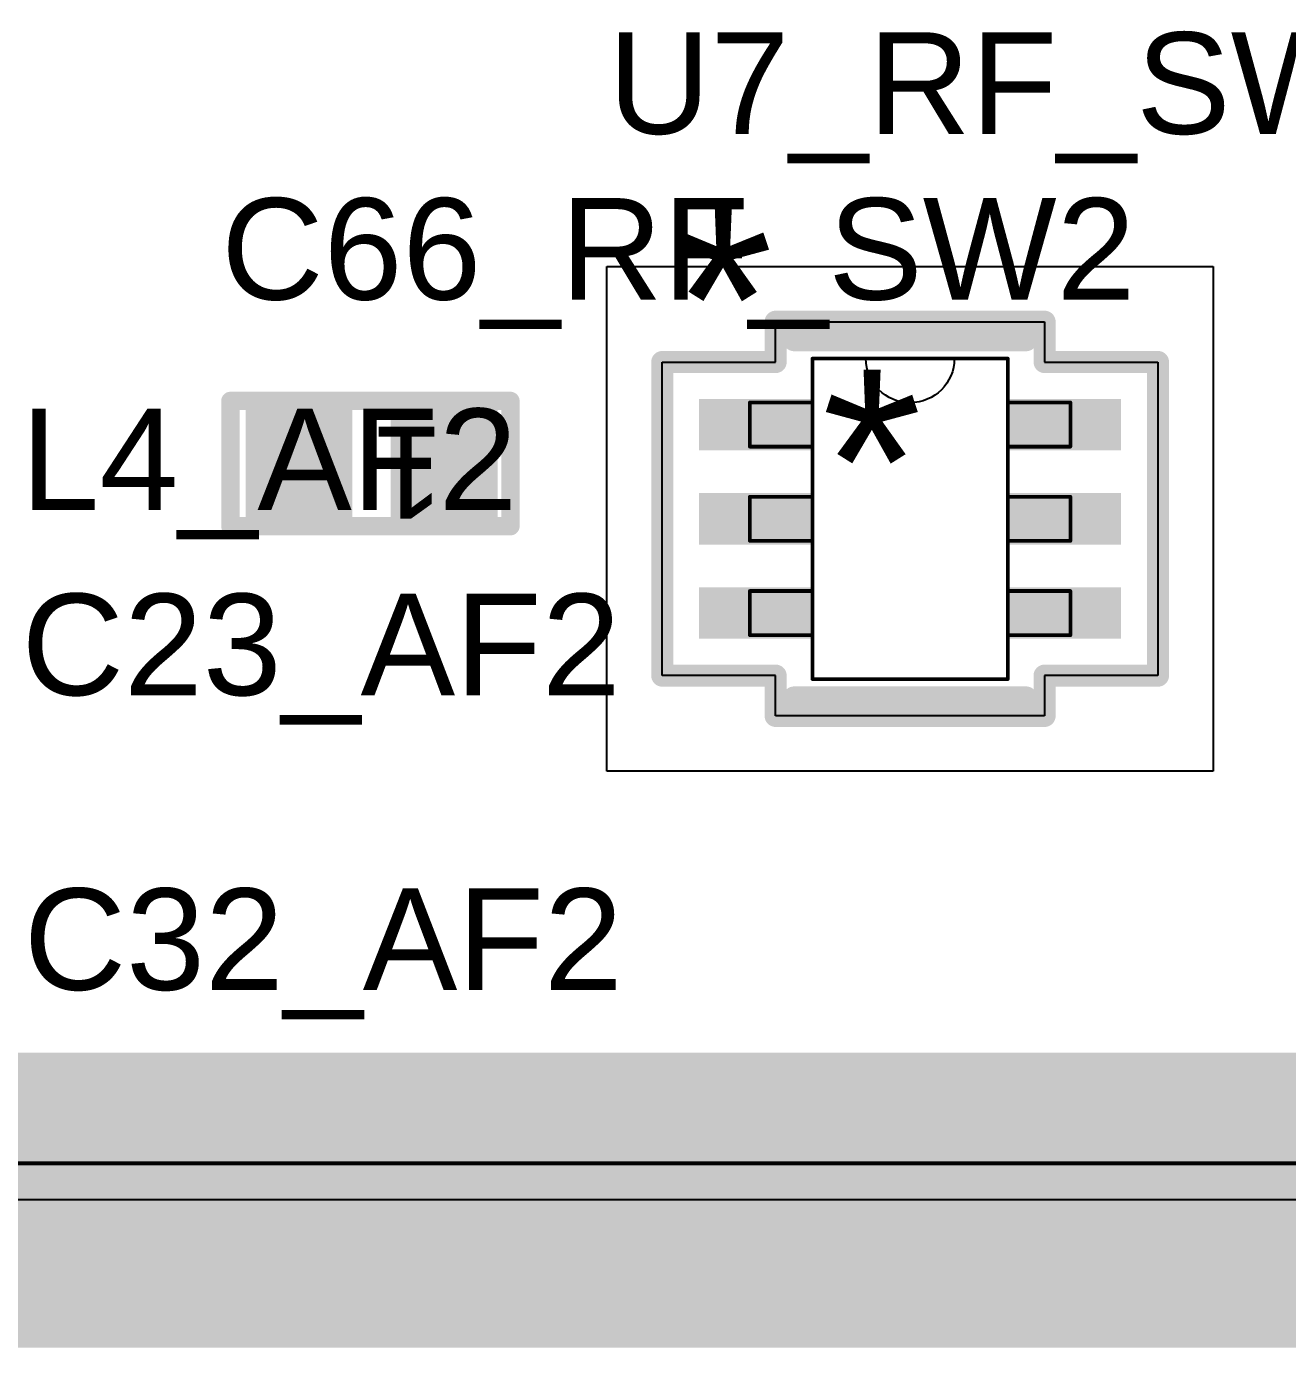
# Model space of a CAD drawing. Header units: inches. Extents: x -1.3 to 11.9, y -6.8 to 4.2.
# Drawn here: x 0.6601 to 1.0025, y 0.235 to 0.5937 of the extents above; entities that cross this region are included whole.
import ezdxf

# ---------------------------------------------------------------- set-up
doc = ezdxf.new("R2010")
doc.units = ezdxf.units.IN
doc.header["$MEASUREMENT"] = 0
for name, color, linetype in [('02_GND1', 76, 'Continuous'), ('04_GND2', 16, 'Continuous'), ('06_GND3', 216, 'Continuous'), ('08_GND4', 136, 'Continuous'), ('09_PWR1', 136, 'Continuous'), ('10_PWR2', 136, 'Continuous'), ('11_GND5', 136, 'Continuous'), ('13_GND6', 136, 'Continuous'), ('15_GND7', 136, 'Continuous'), ('AB', 56, 'Continuous'), ('ASSY_DWG_INFO', 56, 'Continuous'), ('Board', 76, 'Continuous'), ('FAB', 56, 'Continuous'), ('Keep-Out Layer', 6, 'Continuous'), ('Mechanical 13', 56, 'Continuous'), ('POT_INFO', 56, 'Continuous'), ('TOP', 1, 'Continuous'), ('Top Overlay', 2, 'Continuous'), ('Top Paste', 8, 'Continuous'), ('Top Solder', 216, 'Continuous')]:
    doc.layers.add(name, color=color, linetype=linetype)
doc.styles.add('Arial', font='', dxfattribs={"height": 0.2})
doc.styles.get('Arial').set_extended_font_data('Arial')

# ---------------------------------------------------------------- blocks, each defined once
blk = doc.blocks.new('C0402_177')
at = {"layer": 'TOP'}
for points in [[(-0.031, -0.0125), (-0.031, 0.0125), (-0.006, 0.0125), (-0.006, -0.0125)], [(0.0084, -0.0125), (0.0084, 0.0125), (0.0334, 0.0125), (0.0334, -0.0125)]]:
    blk.add_hatch(color=1, dxfattribs=at).paths.add_polyline_path(points)
at = {"layer": 'Top Paste'}
for points in [[(-0.031, -0.0125), (-0.031, 0.0125), (-0.006, 0.0125), (-0.006, -0.0125)], [(0.0084, -0.0125), (0.0084, 0.0125), (0.0334, 0.0125), (0.0334, -0.0125)]]:
    blk.add_hatch(color=8, dxfattribs=at).paths.add_polyline_path(points)
at = {"layer": 'Top Solder'}
for points in [[(-0.033, -0.0145), (-0.033, 0.0145), (-0.004, 0.0145), (-0.004, -0.0145)], [(0.0064, -0.0145), (0.0064, 0.0145), (0.0354, 0.0145), (0.0354, -0.0145)]]:
    blk.add_hatch(color=216, dxfattribs=at).paths.add_polyline_path(points)
at = {"layer": 'ASSY_DWG_INFO'}
for points in [[(-0.0365, 0.017, 0.005, 0.005, 0), (-0.0365, -0.017, 0.005, 0.005, 0)], [(0.0395, 0.017, 0.005, 0.005, 0), (-0.0365, 0.017, 0.005, 0.005, 0)], [(0.0395, 0.017, 0.005, 0.005, 0), (0.0395, -0.017, 0.005, 0.005, 0)], [(0.0395, -0.017, 0.005, 0.005, 0), (-0.0365, -0.017, 0.005, 0.005, 0)]]:
    blk.add_lwpolyline(points, format="xyseb", dxfattribs=at)
for points in [[(-0.03775, 0.017, 0.0025, 0.0025, 1), (-0.03525, 0.017, 0.0025, 0.0025, 1)], [(-0.03775, 0.017, 0.0025, 0.0025, 1), (-0.03525, 0.017, 0.0025, 0.0025, 1)], [(0.03825, 0.017, 0.0025, 0.0025, 1), (0.04075, 0.017, 0.0025, 0.0025, 1)], [(0.03825, 0.017, 0.0025, 0.0025, 1), (0.04075, 0.017, 0.0025, 0.0025, 1)], [(-0.03775, -0.017, 0.0025, 0.0025, 1), (-0.03525, -0.017, 0.0025, 0.0025, 1)], [(-0.03775, -0.017, 0.0025, 0.0025, 1), (-0.03525, -0.017, 0.0025, 0.0025, 1)], [(0.03825, -0.017, 0.0025, 0.0025, 1), (0.04075, -0.017, 0.0025, 0.0025, 1)], [(0.03825, -0.017, 0.0025, 0.0025, 1), (0.04075, -0.017, 0.0025, 0.0025, 1)]]:
    blk.add_lwpolyline(points, format="xyseb", close=True, dxfattribs=at)
at = {"layer": 'Top Overlay'}
for points in [[(0.0365, 0.017, 0.005, 0.005, 0), (-0.0365, 0.017, 0.005, 0.005, 0)], [(-0.0365, 0.017, 0.005, 0.005, 0), (-0.0365, -0.017, 0.005, 0.005, 0)], [(0.0395, 0.017, 0.005, 0.005, 0), (0.0365, 0.017, 0.005, 0.005, 0)], [(0.0395, 0.017, 0.005, 0.005, 0), (0.0395, -0.017, 0.005, 0.005, 0)], [(0.0395, -0.017, 0.005, 0.005, 0), (-0.0365, -0.017, 0.005, 0.005, 0)]]:
    blk.add_lwpolyline(points, format="xyseb", dxfattribs=at)
for points in [[(-0.03775, 0.017, 0.0025, 0.0025, 1), (-0.03525, 0.017, 0.0025, 0.0025, 1)], [(-0.03775, 0.017, 0.0025, 0.0025, 1), (-0.03525, 0.017, 0.0025, 0.0025, 1)], [(0.03525, 0.017, 0.0025, 0.0025, 1), (0.03775, 0.017, 0.0025, 0.0025, 1)], [(0.03525, 0.017, 0.0025, 0.0025, 1), (0.03775, 0.017, 0.0025, 0.0025, 1)], [(0.03825, 0.017, 0.0025, 0.0025, 1), (0.04075, 0.017, 0.0025, 0.0025, 1)], [(0.03825, 0.017, 0.0025, 0.0025, 1), (0.04075, 0.017, 0.0025, 0.0025, 1)], [(-0.03775, -0.017, 0.0025, 0.0025, 1), (-0.03525, -0.017, 0.0025, 0.0025, 1)], [(-0.03775, -0.017, 0.0025, 0.0025, 1), (-0.03525, -0.017, 0.0025, 0.0025, 1)], [(0.03825, -0.017, 0.0025, 0.0025, 1), (0.04075, -0.017, 0.0025, 0.0025, 1)], [(0.03825, -0.017, 0.0025, 0.0025, 1), (0.04075, -0.017, 0.0025, 0.0025, 1)]]:
    blk.add_lwpolyline(points, format="xyseb", close=True, dxfattribs=at)
at = {"layer": 'FAB', "style": 'Arial'}
blk.add_text('1', height=0.025, dxfattribs=at).set_placement((-0.0185, -0.01))
blk = doc.blocks.new('SOT_2815_115_NXP_304')
at = {"layer": 'TOP'}
for points in [[(-0.05728, 0.03257), (-0.0265, 0.03257), (-0.0265, 0.01861), (-0.05728, 0.01861)], [(0.0265, 0.03257), (0.05728, 0.03257), (0.05728, 0.01861), (0.0265, 0.01861)], [(-0.05728, 0.00698), (-0.0265, 0.00698), (-0.0265, -0.00698), (-0.05728, -0.00698)], [(0.0265, 0.00698), (0.05728, 0.00698), (0.05728, -0.00698), (0.0265, -0.00698)], [(-0.05728, -0.01861), (-0.0265, -0.01861), (-0.0265, -0.03257), (-0.05728, -0.03257)], [(0.0265, -0.01861), (0.05728, -0.01861), (0.05728, -0.03257), (0.0265, -0.03257)]]:
    blk.add_hatch(color=1, dxfattribs=at).paths.add_polyline_path(points)
at = {"layer": 'Top Paste'}
for points in [[(-0.05728, 0.03257), (-0.0265, 0.03257), (-0.0265, 0.01861), (-0.05728, 0.01861)], [(0.0265, 0.03257), (0.05728, 0.03257), (0.05728, 0.01861), (0.0265, 0.01861)], [(-0.05728, 0.00698), (-0.0265, 0.00698), (-0.0265, -0.00698), (-0.05728, -0.00698)], [(0.0265, 0.00698), (0.05728, 0.00698), (0.05728, -0.00698), (0.0265, -0.00698)], [(-0.05728, -0.01861), (-0.0265, -0.01861), (-0.0265, -0.03257), (-0.05728, -0.03257)], [(0.0265, -0.01861), (0.05728, -0.01861), (0.05728, -0.03257), (0.0265, -0.03257)]]:
    blk.add_hatch(color=8, dxfattribs=at).paths.add_polyline_path(points)
at = {"layer": 'Top Solder'}
for points in [[(-0.05728, 0.03257), (-0.0265, 0.03257), (-0.0265, 0.01861), (-0.05728, 0.01861)], [(0.0265, 0.03257), (0.05728, 0.03257), (0.05728, 0.01861), (0.0265, 0.01861)], [(-0.05728, 0.00698), (-0.0265, 0.00698), (-0.0265, -0.00698), (-0.05728, -0.00698)], [(0.0265, 0.00698), (0.05728, 0.00698), (0.05728, -0.00698), (0.0265, -0.00698)], [(-0.05728, -0.01861), (-0.0265, -0.01861), (-0.0265, -0.03257), (-0.05728, -0.03257)], [(0.0265, -0.01861), (0.05728, -0.01861), (0.05728, -0.03257), (0.0265, -0.03257)]]:
    blk.add_hatch(color=216, dxfattribs=at).paths.add_polyline_path(points)
at = {"layer": 'AB'}
for p, q in [((-0.08228, -0.0685), (-0.08228, 0.0685)), ((-0.08228, 0.0685), (0.08228, 0.0685)), ((0.08228, 0.0685), (0.08228, -0.0685)), ((0.08228, -0.0685), (-0.08228, -0.0685))]:
    blk.add_line(p, q, dxfattribs=at)
at = {"layer": 'Mechanical 13'}
for points, format in [([(-0.0265, 0.0435, 0.001, 0.001, 0), (0.0265, 0.0435, 0.001, 0.001, 0)], "xyseb"), ([(-0.0265, -0.0435, 0.001, 0.001, 0), (-0.0265, 0.0435, 0.001, 0.001, 0)], "xyseb"), ([(0.012, 0.0435, -1), (-0.012, 0.0435)], "xyb"), ([(0.0265, -0.0435, 0.001, 0.001, 0), (0.0265, 0.0435, 0.001, 0.001, 0)], "xyseb"), ([(-0.0435, 0.03159, 0.001, 0.001, 0), (-0.0265, 0.03159, 0.001, 0.001, 0)], "xyseb"), ([(-0.0435, 0.01959, 0.001, 0.001, 0), (-0.0435, 0.03159, 0.001, 0.001, 0)], "xyseb"), ([(-0.0265, 0.01959, 0.001, 0.001, 0), (-0.0265, 0.03159, 0.001, 0.001, 0)], "xyseb"), ([(0.0265, 0.01959, 0.001, 0.001, 0), (0.0265, 0.03159, 0.001, 0.001, 0)], "xyseb"), ([(0.0265, 0.03159, 0.001, 0.001, 0), (0.0435, 0.03159, 0.001, 0.001, 0)], "xyseb"), ([(0.0435, 0.01959, 0.001, 0.001, 0), (0.0435, 0.03159, 0.001, 0.001, 0)], "xyseb"), ([(-0.0435, 0.01959, 0.001, 0.001, 0), (-0.0265, 0.01959, 0.001, 0.001, 0)], "xyseb"), ([(0.0265, 0.01959, 0.001, 0.001, 0), (0.0435, 0.01959, 0.001, 0.001, 0)], "xyseb"), ([(-0.0435, 0.006, 0.001, 0.001, 0), (-0.0265, 0.006, 0.001, 0.001, 0)], "xyseb"), ([(-0.0435, -0.006, 0.001, 0.001, 0), (-0.0435, 0.006, 0.001, 0.001, 0)], "xyseb"), ([(-0.0265, -0.006, 0.001, 0.001, 0), (-0.0265, 0.006, 0.001, 0.001, 0)], "xyseb"), ([(0.0265, -0.006, 0.001, 0.001, 0), (0.0265, 0.006, 0.001, 0.001, 0)], "xyseb"), ([(0.0265, 0.006, 0.001, 0.001, 0), (0.0435, 0.006, 0.001, 0.001, 0)], "xyseb"), ([(0.0435, -0.006, 0.001, 0.001, 0), (0.0435, 0.006, 0.001, 0.001, 0)], "xyseb"), ([(-0.0435, -0.006, 0.001, 0.001, 0), (-0.0265, -0.006, 0.001, 0.001, 0)], "xyseb"), ([(0.0265, -0.006, 0.001, 0.001, 0), (0.0435, -0.006, 0.001, 0.001, 0)], "xyseb"), ([(-0.0435, -0.01959, 0.001, 0.001, 0), (-0.0265, -0.01959, 0.001, 0.001, 0)], "xyseb"), ([(-0.0435, -0.03159, 0.001, 0.001, 0), (-0.0435, -0.01959, 0.001, 0.001, 0)], "xyseb"), ([(-0.0265, -0.03159, 0.001, 0.001, 0), (-0.0265, -0.01959, 0.001, 0.001, 0)], "xyseb"), ([(0.0265, -0.03159, 0.001, 0.001, 0), (0.0265, -0.01959, 0.001, 0.001, 0)], "xyseb"), ([(0.0265, -0.01959, 0.001, 0.001, 0), (0.0435, -0.01959, 0.001, 0.001, 0)], "xyseb"), ([(0.0435, -0.03159, 0.001, 0.001, 0), (0.0435, -0.01959, 0.001, 0.001, 0)], "xyseb"), ([(-0.0435, -0.03159, 0.001, 0.001, 0), (-0.0265, -0.03159, 0.001, 0.001, 0)], "xyseb"), ([(0.0265, -0.03159, 0.001, 0.001, 0), (0.0435, -0.03159, 0.001, 0.001, 0)], "xyseb"), ([(-0.0265, -0.0435, 0.001, 0.001, 0), (0.0265, -0.0435, 0.001, 0.001, 0)], "xyseb")]:
    blk.add_lwpolyline(points, format=format, dxfattribs=at)
for points, format in [([(-0.02675, 0.0435, 0.0005, 0.0005, 1), (-0.02625, 0.0435, 0.0005, 0.0005, 1)], "xyseb"), ([(-0.02675, 0.0435, 0.0005, 0.0005, 1), (-0.02625, 0.0435, 0.0005, 0.0005, 1)], "xyseb"), ([(-0.012, 0.0435, 1), (-0.012, 0.0435, 1)], "xyb"), ([(0.012, 0.0435, 1), (0.012, 0.0435, 1)], "xyb"), ([(0.02625, 0.0435, 0.0005, 0.0005, 1), (0.02675, 0.0435, 0.0005, 0.0005, 1)], "xyseb"), ([(0.02625, 0.0435, 0.0005, 0.0005, 1), (0.02675, 0.0435, 0.0005, 0.0005, 1)], "xyseb"), ([(-0.04375, 0.03159, 0.0005, 0.0005, 1), (-0.04325, 0.03159, 0.0005, 0.0005, 1)], "xyseb"), ([(-0.04375, 0.03159, 0.0005, 0.0005, 1), (-0.04325, 0.03159, 0.0005, 0.0005, 1)], "xyseb"), ([(-0.02675, 0.03159, 0.0005, 0.0005, 1), (-0.02625, 0.03159, 0.0005, 0.0005, 1)], "xyseb"), ([(-0.02675, 0.03159, 0.0005, 0.0005, 1), (-0.02625, 0.03159, 0.0005, 0.0005, 1)], "xyseb"), ([(0.02625, 0.03159, 0.0005, 0.0005, 1), (0.02675, 0.03159, 0.0005, 0.0005, 1)], "xyseb"), ([(0.02625, 0.03159, 0.0005, 0.0005, 1), (0.02675, 0.03159, 0.0005, 0.0005, 1)], "xyseb"), ([(0.04325, 0.03159, 0.0005, 0.0005, 1), (0.04375, 0.03159, 0.0005, 0.0005, 1)], "xyseb"), ([(0.04325, 0.03159, 0.0005, 0.0005, 1), (0.04375, 0.03159, 0.0005, 0.0005, 1)], "xyseb"), ([(-0.04375, 0.01959, 0.0005, 0.0005, 1), (-0.04325, 0.01959, 0.0005, 0.0005, 1)], "xyseb"), ([(-0.04375, 0.01959, 0.0005, 0.0005, 1), (-0.04325, 0.01959, 0.0005, 0.0005, 1)], "xyseb"), ([(-0.02675, 0.01959, 0.0005, 0.0005, 1), (-0.02625, 0.01959, 0.0005, 0.0005, 1)], "xyseb"), ([(-0.02675, 0.01959, 0.0005, 0.0005, 1), (-0.02625, 0.01959, 0.0005, 0.0005, 1)], "xyseb"), ([(0.02625, 0.01959, 0.0005, 0.0005, 1), (0.02675, 0.01959, 0.0005, 0.0005, 1)], "xyseb"), ([(0.02625, 0.01959, 0.0005, 0.0005, 1), (0.02675, 0.01959, 0.0005, 0.0005, 1)], "xyseb"), ([(0.04325, 0.01959, 0.0005, 0.0005, 1), (0.04375, 0.01959, 0.0005, 0.0005, 1)], "xyseb"), ([(0.04325, 0.01959, 0.0005, 0.0005, 1), (0.04375, 0.01959, 0.0005, 0.0005, 1)], "xyseb"), ([(-0.04375, 0.006, 0.0005, 0.0005, 1), (-0.04325, 0.006, 0.0005, 0.0005, 1)], "xyseb"), ([(-0.04375, 0.006, 0.0005, 0.0005, 1), (-0.04325, 0.006, 0.0005, 0.0005, 1)], "xyseb"), ([(-0.02675, 0.006, 0.0005, 0.0005, 1), (-0.02625, 0.006, 0.0005, 0.0005, 1)], "xyseb"), ([(-0.02675, 0.006, 0.0005, 0.0005, 1), (-0.02625, 0.006, 0.0005, 0.0005, 1)], "xyseb"), ([(0.02625, 0.006, 0.0005, 0.0005, 1), (0.02675, 0.006, 0.0005, 0.0005, 1)], "xyseb"), ([(0.02625, 0.006, 0.0005, 0.0005, 1), (0.02675, 0.006, 0.0005, 0.0005, 1)], "xyseb"), ([(0.04325, 0.006, 0.0005, 0.0005, 1), (0.04375, 0.006, 0.0005, 0.0005, 1)], "xyseb"), ([(0.04325, 0.006, 0.0005, 0.0005, 1), (0.04375, 0.006, 0.0005, 0.0005, 1)], "xyseb"), ([(-0.04375, -0.006, 0.0005, 0.0005, 1), (-0.04325, -0.006, 0.0005, 0.0005, 1)], "xyseb"), ([(-0.04375, -0.006, 0.0005, 0.0005, 1), (-0.04325, -0.006, 0.0005, 0.0005, 1)], "xyseb"), ([(-0.02675, -0.006, 0.0005, 0.0005, 1), (-0.02625, -0.006, 0.0005, 0.0005, 1)], "xyseb"), ([(-0.02675, -0.006, 0.0005, 0.0005, 1), (-0.02625, -0.006, 0.0005, 0.0005, 1)], "xyseb"), ([(0.02625, -0.006, 0.0005, 0.0005, 1), (0.02675, -0.006, 0.0005, 0.0005, 1)], "xyseb"), ([(0.02625, -0.006, 0.0005, 0.0005, 1), (0.02675, -0.006, 0.0005, 0.0005, 1)], "xyseb"), ([(0.04325, -0.006, 0.0005, 0.0005, 1), (0.04375, -0.006, 0.0005, 0.0005, 1)], "xyseb"), ([(0.04325, -0.006, 0.0005, 0.0005, 1), (0.04375, -0.006, 0.0005, 0.0005, 1)], "xyseb"), ([(-0.04375, -0.01959, 0.0005, 0.0005, 1), (-0.04325, -0.01959, 0.0005, 0.0005, 1)], "xyseb"), ([(-0.04375, -0.01959, 0.0005, 0.0005, 1), (-0.04325, -0.01959, 0.0005, 0.0005, 1)], "xyseb"), ([(-0.02675, -0.01959, 0.0005, 0.0005, 1), (-0.02625, -0.01959, 0.0005, 0.0005, 1)], "xyseb"), ([(-0.02675, -0.01959, 0.0005, 0.0005, 1), (-0.02625, -0.01959, 0.0005, 0.0005, 1)], "xyseb"), ([(0.02625, -0.01959, 0.0005, 0.0005, 1), (0.02675, -0.01959, 0.0005, 0.0005, 1)], "xyseb"), ([(0.02625, -0.01959, 0.0005, 0.0005, 1), (0.02675, -0.01959, 0.0005, 0.0005, 1)], "xyseb"), ([(0.04325, -0.01959, 0.0005, 0.0005, 1), (0.04375, -0.01959, 0.0005, 0.0005, 1)], "xyseb"), ([(0.04325, -0.01959, 0.0005, 0.0005, 1), (0.04375, -0.01959, 0.0005, 0.0005, 1)], "xyseb"), ([(-0.04375, -0.03159, 0.0005, 0.0005, 1), (-0.04325, -0.03159, 0.0005, 0.0005, 1)], "xyseb"), ([(-0.04375, -0.03159, 0.0005, 0.0005, 1), (-0.04325, -0.03159, 0.0005, 0.0005, 1)], "xyseb"), ([(-0.02675, -0.03159, 0.0005, 0.0005, 1), (-0.02625, -0.03159, 0.0005, 0.0005, 1)], "xyseb"), ([(-0.02675, -0.03159, 0.0005, 0.0005, 1), (-0.02625, -0.03159, 0.0005, 0.0005, 1)], "xyseb"), ([(0.02625, -0.03159, 0.0005, 0.0005, 1), (0.02675, -0.03159, 0.0005, 0.0005, 1)], "xyseb"), ([(0.02625, -0.03159, 0.0005, 0.0005, 1), (0.02675, -0.03159, 0.0005, 0.0005, 1)], "xyseb"), ([(0.04325, -0.03159, 0.0005, 0.0005, 1), (0.04375, -0.03159, 0.0005, 0.0005, 1)], "xyseb"), ([(0.04325, -0.03159, 0.0005, 0.0005, 1), (0.04375, -0.03159, 0.0005, 0.0005, 1)], "xyseb"), ([(-0.02675, -0.0435, 0.0005, 0.0005, 1), (-0.02625, -0.0435, 0.0005, 0.0005, 1)], "xyseb"), ([(-0.02675, -0.0435, 0.0005, 0.0005, 1), (-0.02625, -0.0435, 0.0005, 0.0005, 1)], "xyseb"), ([(0.02625, -0.0435, 0.0005, 0.0005, 1), (0.02675, -0.0435, 0.0005, 0.0005, 1)], "xyseb"), ([(0.02625, -0.0435, 0.0005, 0.0005, 1), (0.02675, -0.0435, 0.0005, 0.0005, 1)], "xyseb")]:
    blk.add_lwpolyline(points, format=format, close=True, dxfattribs=at)
at = {"layer": 'POT_INFO'}
for p, q in [((-0.0365, 0.04257), (-0.0365, 0.0535)), ((-0.0365, 0.0535), (0.0365, 0.0535)), ((0.0365, 0.0535), (0.0365, 0.04257)), ((-0.06728, -0.04257), (-0.06728, 0.04257)), ((-0.06728, 0.04257), (-0.0365, 0.04257)), ((0.0365, 0.04257), (0.06728, 0.04257)), ((0.06728, 0.04257), (0.06728, -0.04257)), ((-0.0365, -0.04257), (-0.06728, -0.04257)), ((-0.0365, -0.0535), (-0.0365, -0.04257)), ((0.06728, -0.04257), (0.0365, -0.04257)), ((0.0365, -0.04257), (0.0365, -0.0535)), ((0.0365, -0.0535), (-0.0365, -0.0535))]:
    blk.add_line(p, q, dxfattribs=at)
for points in [[(-0.0365, 0.04257, 0.006, 0.006, 0), (-0.0365, 0.0535, 0.006, 0.006, 0)], [(-0.0365, 0.0535, 0.006, 0.006, 0), (0.0365, 0.0535, 0.006, 0.006, 0)], [(0.0365, 0.04257, 0.006, 0.006, 0), (0.0365, 0.0535, 0.006, 0.006, 0)], [(-0.06728, -0.04257, 0.006, 0.006, 0), (-0.06728, 0.04257, 0.006, 0.006, 0)], [(-0.06728, 0.04257, 0.006, 0.006, 0), (-0.0365, 0.04257, 0.006, 0.006, 0)], [(0.0365, 0.04257, 0.006, 0.006, 0), (0.06728, 0.04257, 0.006, 0.006, 0)], [(0.06728, -0.04257, 0.006, 0.006, 0), (0.06728, 0.04257, 0.006, 0.006, 0)], [(-0.06728, -0.04257, 0.006, 0.006, 0), (-0.0365, -0.04257, 0.006, 0.006, 0)], [(-0.0365, -0.0535, 0.006, 0.006, 0), (-0.0365, -0.04257, 0.006, 0.006, 0)], [(0.0365, -0.04257, 0.006, 0.006, 0), (0.06728, -0.04257, 0.006, 0.006, 0)], [(0.0365, -0.0535, 0.006, 0.006, 0), (0.0365, -0.04257, 0.006, 0.006, 0)], [(-0.0365, -0.0535, 0.006, 0.006, 0), (0.0365, -0.0535, 0.006, 0.006, 0)]]:
    blk.add_lwpolyline(points, format="xyseb", dxfattribs=at)
for points in [[(-0.038, 0.0535, 0.003, 0.003, 1), (-0.035, 0.0535, 0.003, 0.003, 1)], [(-0.038, 0.0535, 0.003, 0.003, 1), (-0.035, 0.0535, 0.003, 0.003, 1)], [(0.035, 0.0535, 0.003, 0.003, 1), (0.038, 0.0535, 0.003, 0.003, 1)], [(0.035, 0.0535, 0.003, 0.003, 1), (0.038, 0.0535, 0.003, 0.003, 1)], [(-0.06878, 0.04257, 0.003, 0.003, 1), (-0.06578, 0.04257, 0.003, 0.003, 1)], [(-0.06878, 0.04257, 0.003, 0.003, 1), (-0.06578, 0.04257, 0.003, 0.003, 1)], [(-0.038, 0.04257, 0.003, 0.003, 1), (-0.035, 0.04257, 0.003, 0.003, 1)], [(-0.038, 0.04257, 0.003, 0.003, 1), (-0.035, 0.04257, 0.003, 0.003, 1)], [(0.035, 0.04257, 0.003, 0.003, 1), (0.038, 0.04257, 0.003, 0.003, 1)], [(0.035, 0.04257, 0.003, 0.003, 1), (0.038, 0.04257, 0.003, 0.003, 1)], [(0.06578, 0.04257, 0.003, 0.003, 1), (0.06878, 0.04257, 0.003, 0.003, 1)], [(0.06578, 0.04257, 0.003, 0.003, 1), (0.06878, 0.04257, 0.003, 0.003, 1)], [(-0.06878, -0.04257, 0.003, 0.003, 1), (-0.06578, -0.04257, 0.003, 0.003, 1)], [(-0.06878, -0.04257, 0.003, 0.003, 1), (-0.06578, -0.04257, 0.003, 0.003, 1)], [(-0.038, -0.04257, 0.003, 0.003, 1), (-0.035, -0.04257, 0.003, 0.003, 1)], [(-0.038, -0.04257, 0.003, 0.003, 1), (-0.035, -0.04257, 0.003, 0.003, 1)], [(0.035, -0.04257, 0.003, 0.003, 1), (0.038, -0.04257, 0.003, 0.003, 1)], [(0.035, -0.04257, 0.003, 0.003, 1), (0.038, -0.04257, 0.003, 0.003, 1)], [(0.06578, -0.04257, 0.003, 0.003, 1), (0.06878, -0.04257, 0.003, 0.003, 1)], [(0.06578, -0.04257, 0.003, 0.003, 1), (0.06878, -0.04257, 0.003, 0.003, 1)], [(-0.038, -0.0535, 0.003, 0.003, 1), (-0.035, -0.0535, 0.003, 0.003, 1)], [(-0.038, -0.0535, 0.003, 0.003, 1), (-0.035, -0.0535, 0.003, 0.003, 1)], [(0.035, -0.0535, 0.003, 0.003, 1), (0.038, -0.0535, 0.003, 0.003, 1)], [(0.035, -0.0535, 0.003, 0.003, 1), (0.038, -0.0535, 0.003, 0.003, 1)]]:
    blk.add_lwpolyline(points, format="xyseb", close=True, dxfattribs=at)
at = {"layer": 'Top Overlay'}
for points in [[(-0.0315, 0.0485, 0.006, 0.006, 0), (0.0315, 0.0485, 0.006, 0.006, 0)], [(-0.0315, -0.0485, 0.006, 0.006, 0), (0.0315, -0.0485, 0.006, 0.006, 0)]]:
    blk.add_lwpolyline(points, format="xyseb", dxfattribs=at)
for points in [[(-0.033, 0.0485, 0.003, 0.003, 1), (-0.03, 0.0485, 0.003, 0.003, 1)], [(0.03, 0.0485, 0.003, 0.003, 1), (0.033, 0.0485, 0.003, 0.003, 1)], [(-0.033, -0.0485, 0.003, 0.003, 1), (-0.03, -0.0485, 0.003, 0.003, 1)], [(0.03, -0.0485, 0.003, 0.003, 1), (0.033, -0.0485, 0.003, 0.003, 1)]]:
    blk.add_lwpolyline(points, format="xyseb", close=True, dxfattribs=at)
at = {"layer": 'Mechanical 13', "style": 'Arial'}
blk.add_text('*', height=0.05, dxfattribs=at).set_placement((-0.024, -0.0095))
at = {"layer": 'Top Overlay', "style": 'Arial'}
blk.add_text('*', height=0.05, dxfattribs=at).set_placement((-0.06439, 0.03456))

msp = doc.modelspace()

# ---------------------------------------------------------------- linework, layer by layer
at = {"layer": '02_GND1'}
msp.add_line((1.28146, 0.27512), (0.62476, 0.27512), dxfattribs=at)
msp.add_lwpolyline([(0.62476, 0.25502, 0.04, 0.04, 0), (1.28146, 0.25502, 0.04, 0.04, 0)], format="xyseb", dxfattribs=at)
at = {"layer": '04_GND2'}
msp.add_line((1.28146, 0.27512), (0.62476, 0.27512), dxfattribs=at)
msp.add_lwpolyline([(0.62476, 0.25502, 0.04, 0.04, 0), (1.28146, 0.25502, 0.04, 0.04, 0)], format="xyseb", dxfattribs=at)
at = {"layer": '06_GND3'}
msp.add_line((1.28146, 0.27512), (0.62476, 0.27512), dxfattribs=at)
msp.add_lwpolyline([(0.62476, 0.25502, 0.04, 0.04, 0), (1.28146, 0.25502, 0.04, 0.04, 0)], format="xyseb", dxfattribs=at)
at = {"layer": '08_GND4'}
msp.add_line((1.28146, 0.27512), (0.62476, 0.27512), dxfattribs=at)
msp.add_lwpolyline([(0.62476, 0.25502, 0.04, 0.04, 0), (1.28146, 0.25502, 0.04, 0.04, 0)], format="xyseb", dxfattribs=at)
at = {"layer": '09_PWR1'}
msp.add_line((1.28146, 0.27512), (0.62476, 0.27512), dxfattribs=at)
msp.add_lwpolyline([(0.62476, 0.25502, 0.04, 0.04, 0), (1.28146, 0.25502, 0.04, 0.04, 0)], format="xyseb", dxfattribs=at)
at = {"layer": '10_PWR2'}
msp.add_line((1.28146, 0.27512), (0.62476, 0.27512), dxfattribs=at)
msp.add_lwpolyline([(0.62476, 0.25502, 0.04, 0.04, 0), (1.28146, 0.25502, 0.04, 0.04, 0)], format="xyseb", dxfattribs=at)
at = {"layer": '11_GND5'}
msp.add_line((1.28146, 0.27512), (0.62476, 0.27512), dxfattribs=at)
msp.add_lwpolyline([(0.62476, 0.25502, 0.04, 0.04, 0), (1.28146, 0.25502, 0.04, 0.04, 0)], format="xyseb", dxfattribs=at)
at = {"layer": '13_GND6'}
msp.add_line((1.28146, 0.27512), (0.62476, 0.27512), dxfattribs=at)
msp.add_lwpolyline([(0.62476, 0.25502, 0.04, 0.04, 0), (1.28146, 0.25502, 0.04, 0.04, 0)], format="xyseb", dxfattribs=at)
at = {"layer": '15_GND7'}
msp.add_line((1.28146, 0.27512), (0.62476, 0.27512), dxfattribs=at)
msp.add_lwpolyline([(0.62476, 0.25502, 0.04, 0.04, 0), (1.28146, 0.25502, 0.04, 0.04, 0)], format="xyseb", dxfattribs=at)
at = {"layer": 'Board'}
msp.add_lwpolyline([(0.62576, 0.28504, 0.001, 0.001, 0), (1.31248, 0.28504, 0.001, 0.001, 0)], format="xyseb", dxfattribs=at)
at = {"layer": 'Keep-Out Layer'}
msp.add_lwpolyline([(0.62476, 0.28504, 0.06, 0.06, 0), (1.31148, 0.28504, 0.06, 0.06, 0)], format="xyseb", dxfattribs=at)

# ---------------------------------------------------------------- block references
msp.add_blockref('SOT_2815_115_NXP_304', (0.9, 0.46))
at = {"rotation": 180}
msp.add_blockref('C0402_177', (0.755, 0.475), dxfattribs=at)

# ---------------------------------------------------------------- texts
at = {"layer": 'Top Overlay', "style": 'Arial'}
for s, rotation, p in [('C17_AF2', 90, (0.65288, 0.5738)), ('C32_AF2', 360, (0.6594, 0.33212))]:
    msp.add_text(s, height=0.027559, rotation=rotation, dxfattribs=at).set_placement(p)
for s, p in [('U7_RF_SW2', (0.818, 0.56451)), ('C66_RF_SW2', (0.713, 0.51951)), ('L4_AF2', (0.65856, 0.46236)), ('C23_AF2', (0.6588, 0.41212))]:
    msp.add_text(s, height=0.027559, dxfattribs=at).set_placement(p)

doc.saveas('drawing.dxf')
